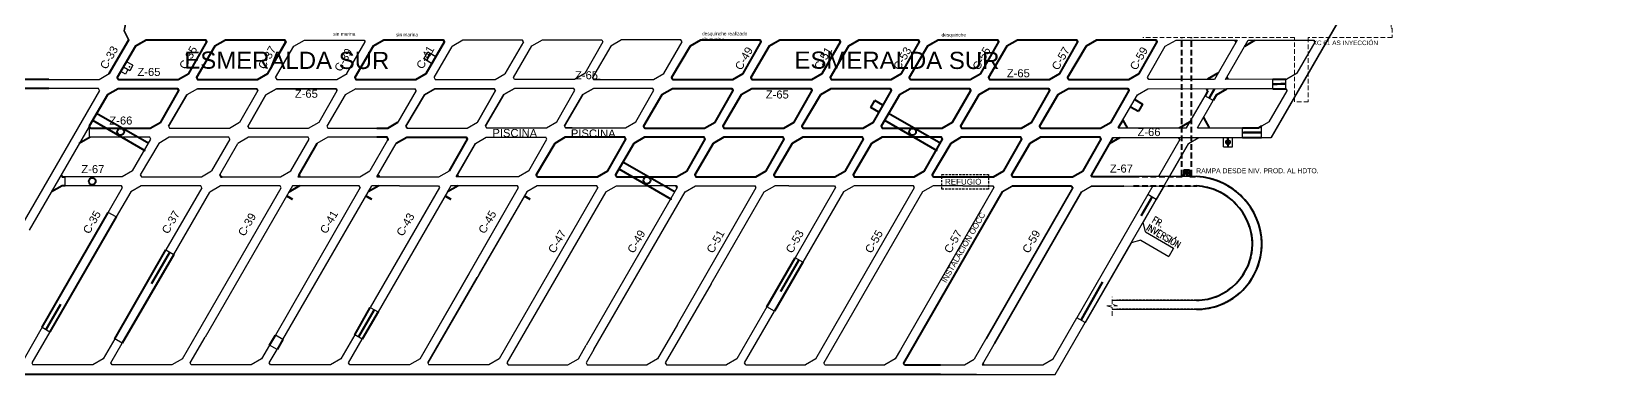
# Model space of a CAD drawing. Header units: millimetres. Extents: x -28 to 1943, y -5245 to 2752.
# Drawn here: x 841 to 1529, y -748 to -598 of the extents above; entities that cross this region are included whole.
import ezdxf
from ezdxf.enums import TextEntityAlignment as Align

# ---------------------------------------------------------------- set-up
doc = ezdxf.new("R2010")
doc.units = ezdxf.units.MM
for name, pattern in [('CONTINUA', [0]), ('DASHEDX2', [1.5, 1, -0.5]), ('HIDDEN', [0.375, 0.25, -0.125])]:
    doc.linetypes.add(name, pattern=pattern)
doc.layers.add('167', color=10, linetype='Continuous')
doc.styles.add('ARIAL', font='arial.ttf')
doc.styles.add('DG-T1-473 TO 560$0$Standard', font='arial.ttf')
doc.styles.add('DG-T1-473 TO 560$1$Standard', font='arial.ttf')
doc.styles.add('ROMANS', font='romans.shx', dxfattribs={"width": 0.8})
doc.styles.get("Standard").update_dxf_attribs({"font": 'arial.ttf'})

msp = doc.modelspace()

# ---------------------------------------------------------------- hatches: boundary and pattern name
h = msp.add_hatch(color=256)
h.dxf.hatch_style = 1
h.paths.add_polyline_path([(1365.349, -646.16), (1364.349, -646.16), (1364.348, -647.16, 0.4142136)])
h.paths.add_polyline_path([(1364.349, -646.16), (1364.349, -645.16, 0.4142136), (1363.349, -646.16)])

# ---------------------------------------------------------------- linework, layer by layer
at = {"color": 7}
for p, q in [((1426.927, -568.432), (1383.259, -644.06)), ((990.473, -604.161), (982.426, -617.857)), ((1232.96, -604.161), (1224.913, -617.857)), ((1259.555, -617.857), (1267.601, -604.161)), ((1368.295, -601.565), (1358.423, -618.668)), ((1373.142, -601.568, -0.073), (1401.929, -601.565, 513.392)), ((1394.602, -616.014), (1402.445, -602.43)), ((1401.929, -601.565, 513.392), (1401.945, -601.565)), ((1401.945, -601.565), (1402.445, -602.431)), ((1220.692, -625.409), (1212.646, -639.105)), ((1346.169, -639.861, 0.084), (1354.291, -625.82)), ((1357.927, -627.92), (1354.29, -625.82)), ((1382.333, -637.263), (1390.177, -623.677)), ((1351.033, -639.861), (1357.927, -627.92)), ((1162.367, -658.603), (1170.265, -644.752)), ((1173.775, -646.662), (1165.737, -660.353)), ((1197.008, -658.603), (1204.906, -644.752)), ((1208.416, -646.659), (1200.378, -660.353)), ((1157.805, -661.237), (1162.367, -658.603)), ((1165.737, -660.353), (1166.247, -661.237)), ((923.651, -665.237), (919.017, -667.912)), ((924.364, -665.237), (923.651, -665.237)), ((1123.538, -725.823), (1157.997, -666)), ((1156.999, -661.237), (1157.805, -661.237)), ((1157.997, -666), (1157.557, -665.237)), ((1161.516, -667.905), (1166.138, -665.237)), ((1172.299, -665.237), (1166.138, -665.237)), ((1178.705, -661.237), (1166.247, -661.237)), ((1192.638, -666), (1174.975, -696.663)), ((1138.274, -708.032), (1161.516, -667.905)), ((1196.157, -667.905), (1178.376, -698.6)), ((1332.982, -671.125), (1329.344, -669.025)), ((899.794, -693.192), (903.233, -695.184)), ((1178.376, -698.6), (1174.975, -696.663)), ((845.693, -727.076), (837.733, -740.885)), ((1301.871, -725.007), (1298.234, -722.907)), ((937.217, -747.719), (793.844, -747.719)), ((1254.357, -747.719), (1084.153, -747.719)), ((1254.357, -747.719), (1167.72, -747.719))]:
    msp.add_line(p, q, dxfattribs=at)
at = {"lineweight": 40, "ltscale": 5}
for p, q in [((875.027, -616.157), (883.556, -601.368)), ((1367.295, -601.565), (1367.795, -602.431)), ((1371.645, -604.163), (1376.145, -601.565)), ((1359.954, -616.012), (1355.45, -618.612)), ((1363.802, -617.746), (1364.302, -618.612)), ((1383.991, -618.623, 2195.224), (1389.662, -618.611, 0.3)), ((1355.526, -623.68), (1354.291, -625.82)), ((1355.526, -623.68), (1355.061, -622.874)), ((1359.376, -625.411), (1357.927, -627.92)), ((1359.377, -625.41), (1363.796, -622.859)), ((1383.991, -622.823, 2195.224), (1389.677, -622.812)), ((869.427, -633.41), (892.316, -646.625)), ((1215.837, -633.41), (1238.726, -646.625)), ((1318.305, -636.559, 1626.266), (1320.21, -639.86)), ((1343.184, -639.86), (1347.684, -637.262)), ((1353.609, -635.4), (1356.184, -639.86)), ((1370.712, -639.862, 0.495), (1377.834, -639.86)), ((1379.043, -639.162), (1377.834, -639.86)), ((1312.467, -646.669, 1460.774), (1316.986, -644.06)), ((1370.712, -644.062, 0.753), (1379.043, -644.06, 0.3)), ((1027.763, -661.235), (1027.282, -660.402)), ((1088.523, -661.237), (1093.085, -658.603)), ((1088.523, -661.237), (1093.085, -658.603)), ((1099.647, -654.658), (1122.535, -667.873)), ((1123.164, -661.237), (1127.726, -658.603)), ((1123.164, -661.237), (1127.726, -658.603)), ((854.369, -665.237), (849.747, -667.905)), ((854.369, -665.237), (849.747, -667.905)), ((855.682, -665.237), (854.369, -665.237)), ((855.682, -665.237), (854.369, -665.237)), ((1027.574, -665.237), (1022.952, -667.905)), ((1027.574, -665.237), (1022.952, -667.905)), ((1123.356, -666), (1122.916, -665.237)), ((1123.356, -666), (1122.916, -665.237)), ((1265.636, -667.777), (1222.351, -742.747)), ((1295.965, -665.309), (1269.912, -665.309)), ((845.693, -727.076), (874.614, -676.844, 4383.771)), ((845.693, -727.076), (874.614, -676.844, 4383.771)), ((878.063, -678.825, 4383.771), (849.01, -728.991)), ((877.412, -732.134, 122.389), (899.801, -693.196)), ((903.233, -695.184), (880.721, -734.044)), ((1178.376, -698.6), (1165.967, -719.987)), ((992.57, -720.361, 7687.727), (985.662, -732.241, 2187.135)), ((1222.796, -743.518), (1238.672, -743.519)), ((1238.672, -747.719), (793.844, -747.719))]:
    msp.add_line(p, q, dxfattribs=at)
for p, q in [((883.556, -601.368), (875.027, -616.157)), ((886.55, -604.161), (878.503, -617.857)), ((891.172, -601.493), (886.55, -604.161)), ((891.172, -601.493), (917.231, -601.493)), ((917.231, -601.493), (917.672, -602.256)), ((921.191, -604.161), (921.064, -604.234)), ((925.813, -601.493), (921.191, -604.161)), ((951.788, -601.493, 2192.162), (925.813, -601.493)), ((947.785, -617.857), (955.761, -604.12)), ((951.788, -601.493, 2192.162), (951.872, -601.493)), ((951.872, -601.493), (952.326, -602.278)), ((960.563, -601.493), (986.513, -601.493)), ((986.513, -601.493), (986.954, -602.256)), ((1021.154, -601.493), (1021.595, -602.256)), ((1117.638, -616.033), (1125.536, -602.182)), ((1125.536, -602.182), (1125.095, -601.419)), ((1190.272, -617.857), (1198.319, -604.161)), ((1302.242, -604.161), (1306.864, -601.493)), ((1329.149, -617.715), (1336.934, -604.21)), ((1329.149, -617.715), (1336.934, -604.21)), ((1336.934, -604.21), (1341.617, -601.565)), ((1341.617, -601.565), (1368.295, -601.565, 2409.752)), ((1369.52, -601.565, -0.124), (1369.52, -601.565, -0.124)), ((885.313, -612.521), (882.583, -610.945)), ((885.313, -612.521), (883.963, -614.859)), ((1013.866, -610.448), (1015.666, -607.331)), ((1016.021, -611.706), (1013.866, -610.448)), ((1015.666, -607.331), (1017.836, -608.598)), ((879.013, -618.741), (878.503, -617.857)), ((879.013, -618.741), (905.255, -618.716)), ((882.083, -616.315), (880.093, -615.164)), ((883.963, -614.859), (881.211, -613.27)), ((883.183, -614.409), (882.083, -616.315)), ((905.255, -618.716), (909.774, -616.107)), ((913.654, -618.741), (913.144, -617.857)), ((913.654, -618.741), (939.853, -618.741)), ((939.853, -618.741), (944.33, -616.156)), ((947.785, -617.857), (948.295, -618.741)), ((948.295, -618.741), (974.494, -618.741)), ((974.494, -618.741), (979.056, -616.107)), ((982.426, -617.857), (982.936, -618.741)), ((982.936, -618.741), (1009.135, -618.741)), ((1009.135, -618.741), (1013.697, -616.107)), ((1017.067, -617.857), (1017.577, -618.741)), ((1017.577, -618.741), (1043.85, -618.698)), ((1043.776, -618.741), (1048.096, -616.247)), ((1086.877, -618.667), (1086.367, -617.783)), ((1089.779, -618.667), (1086.877, -618.667)), ((1113.076, -618.667), (1117.638, -616.033)), ((1156.141, -618.741), (1155.693, -617.964)), ((1163.656, -618.741, 5748.403), (1156.141, -618.741)), ((1190.783, -618.741), (1190.272, -617.857)), ((1208.085, -618.741), (1190.783, -618.741)), ((1216.981, -618.741), (1208.085, -618.741)), ((1221.543, -616.107), (1216.981, -618.741)), ((1224.913, -617.857), (1225.424, -618.741)), ((1259.555, -617.857), (1260.065, -618.741)), ((1260.065, -618.741), (1264.211, -618.741)), ((1383.991, -622.823, 2195.224), (1383.991, -618.623, 2195.224)), ((1389.662, -618.611, 0.3), (1390.103, -618.612)), ((1394.607, -616.012), (1390.103, -618.612)), ((870.812, -623.464), (836.699, -682.613, 2064.73)), ((874.282, -625.409), (840.057, -684.635, 36.797)), ((878.904, -622.741), (874.282, -625.409)), ((878.904, -622.741), (904.964, -622.741)), ((904.964, -622.741), (905.404, -623.504)), ((913.545, -622.741), (908.925, -625.408)), ((913.545, -622.741), (939.605, -622.741)), ((939.605, -622.741), (940.045, -623.504)), ((943.564, -625.409), (948.186, -622.741)), ((948.186, -622.741), (974.246, -622.741)), ((978.205, -625.409), (970.159, -639.105)), ((974.246, -622.741), (974.686, -623.504)), ((982.827, -622.737), (978.205, -625.409)), ((982.827, -622.737), (1008.887, -622.741)), ((1009.327, -623.504), (1001.284, -637.439)), ((1009.327, -623.504), (1008.887, -622.741)), ((1012.846, -625.409), (1017.468, -622.741)), ((1017.468, -622.741), (1043.528, -622.741)), ((1043.968, -623.504), (1043.528, -622.741)), ((1047.586, -625.332), (1052.208, -622.663)), ((1074.1, -639.028), (1082.146, -625.332)), ((1078.708, -623.426), (1078.268, -622.663)), ((1082.146, -625.332), (1086.768, -622.663)), ((1105.37, -637.277), (1113.268, -623.426)), ((1108.723, -639.105), (1116.769, -625.413)), ((1113.268, -623.426), (1112.828, -622.663)), ((1121.391, -622.741), (1116.769, -625.413)), ((1121.391, -622.741), (1147.451, -622.744)), ((1139.993, -637.355), (1147.891, -623.504)), ((1143.364, -639.105), (1151.475, -625.375)), ((1147.891, -623.507), (1147.451, -622.744)), ((1150.3, -627.3), (1151.41, -625.409)), ((1151.41, -625.409), (1156.032, -622.741)), ((1156.032, -622.741), (1151.41, -625.413)), ((1156.032, -622.741), (1163.656, -622.741)), ((1156.032, -622.741), (1182.092, -622.744)), ((1174.634, -637.355), (1182.533, -623.504)), ((1178.005, -639.105), (1186.116, -625.375)), ((1182.533, -623.507), (1182.092, -622.744)), ((1186.051, -625.409), (1190.673, -622.741)), ((1190.673, -622.741), (1208.085, -622.741)), ((1208.085, -622.741), (1216.733, -622.741)), ((1209.275, -637.355), (1217.174, -623.504)), ((1216.733, -622.741), (1217.174, -623.504)), ((1225.314, -622.741), (1220.692, -625.409)), ((1225.314, -622.741), (1220.692, -625.413)), ((1225.314, -622.741), (1251.374, -622.744)), ((1243.916, -637.355), (1251.815, -623.504)), ((1255.333, -625.409), (1247.287, -639.105)), ((1251.815, -623.507), (1251.374, -622.744)), ((1259.955, -622.741), (1255.333, -625.409)), ((1259.955, -622.741), (1286.015, -622.741)), ((1286.456, -623.504), (1278.557, -637.355)), ((1281.928, -639.105), (1289.974, -625.409)), ((1286.456, -623.504), (1286.015, -622.741)), ((1294.596, -622.741), (1289.974, -625.413)), ((1289.974, -625.409), (1294.596, -622.741)), ((1294.596, -622.741), (1320.656, -622.744)), ((1321.097, -623.507), (1313.198, -637.355)), ((1316.381, -639.86), (1324.697, -625.436)), ((1321.097, -623.507), (1320.656, -622.744)), ((1389.677, -622.812), (1390.177, -623.678)), ((1208.13, -630.976), (1209.945, -627.867)), ((1208.13, -630.976), (1211.587, -632.994)), ((1209.945, -627.867), (1213.387, -629.877)), ((1321.724, -630.593), (1325.207, -632.604)), ((1322.628, -629.025), (1323.504, -627.453)), ((1322.628, -629.025), (1322.628, -629.025)), ((1323.522, -627.474), (1327.007, -629.487)), ((1327.007, -629.487), (1325.207, -632.604)), ((1005.31, -639.989), (1004.8, -639.105)), ((1005.31, -639.989), (1008.865, -639.989)), ((1008.865, -639.989), (1031.509, -639.989)), ((1031.509, -639.989), (1036.07, -637.355)), ((1040.05, -639.911), (1039.54, -639.028)), ((1040.05, -639.911), (1050.481, -639.911)), ((1050.481, -639.911), (1066.248, -639.911)), ((1066.248, -639.911), (1070.81, -637.277)), ((1074.61, -639.911), (1074.1, -639.028)), ((1077.511, -639.911), (1074.61, -639.911)), ((1077.511, -639.911), (1084.001, -639.911)), ((1083.908, -639.911), (1100.808, -639.911)), ((1100.808, -639.911), (1105.37, -637.277)), ((1109.233, -639.989), (1108.723, -639.105)), ((1109.233, -639.989), (1126.031, -639.988)), ((1126.031, -639.989), (1135.432, -639.989)), ((1135.432, -639.989), (1139.993, -637.355)), ((1143.874, -639.989), (1143.364, -639.105)), ((1150.31, -639.989), (1143.874, -639.989)), ((1150.31, -639.989), (1170.073, -639.989)), ((1170.073, -639.989), (1174.634, -637.355)), ((1178.515, -639.989), (1178.005, -639.105)), ((1187.906, -639.989), (1178.515, -639.989)), ((1187.906, -639.989), (1201.107, -639.989)), ((1201.107, -639.989), (1204.714, -639.989)), ((1204.714, -639.989), (1209.275, -637.355)), ((1213.156, -639.989), (1212.646, -639.105)), ((1230.402, -639.989), (1213.156, -639.989)), ((1230.402, -639.989), (1239.355, -639.989)), ((1239.355, -639.989), (1243.916, -637.355)), ((1247.797, -639.989), (1247.287, -639.105)), ((1247.797, -639.989), (1270.375, -639.99)), ((1270.375, -639.99), (1273.996, -639.989)), ((1273.996, -639.989), (1278.557, -637.355)), ((1282.438, -639.989), (1281.928, -639.105)), ((1288.874, -639.989), (1282.438, -639.989)), ((1288.209, -639.989), (1308.637, -639.989)), ((1308.637, -639.989), (1313.198, -637.355)), ((1316.362, -639.86), (1346.169, -639.861, 0.156)), ((1351.033, -639.861, 0.182), (1370.712, -639.862, 0.495)), ((1382.334, -637.262), (1379.043, -639.162)), ((965.757, -646.762), (957.434, -661.237)), ((996.78, -645.243), (989.022, -658.684)), ((992.124, -661.312), (1000.561, -646.735)), ((1000.431, -646.809), (1005.183, -644.066)), ((1005.183, -644.066), (1015.856, -644.061)), ((1015.856, -644.061), (1031.242, -644.066)), ((1031.683, -644.829), (1023.785, -658.68)), ((1031.683, -644.829), (1023.785, -658.68)), ((1026.802, -661.235), (1035.171, -646.732)), ((1027.282, -660.402), (1035.171, -646.732)), ((1031.683, -644.829), (1031.242, -644.066)), ((1035.171, -646.732), (1039.922, -643.989)), ((1039.922, -643.989), (1050.481, -643.989)), ((1050.481, -643.989), (1065.982, -643.989)), ((1058.525, -658.603), (1066.423, -644.752, 4383.34)), ((1069.861, -646.657), (1061.814, -660.353)), ((1066.423, -644.752), (1065.982, -643.989)), ((1069.861, -646.657), (1074.482, -643.989)), ((1074.482, -643.989), (1077.511, -643.989)), ((1077.511, -643.989), (1083.908, -643.989)), ((1083.908, -643.989), (1100.542, -643.989)), ((1100.983, -644.752), (1093.085, -658.603)), ((1096.455, -660.353), (1104.502, -646.657)), ((1100.983, -644.752), (1100.542, -643.989)), ((1104.502, -646.657), (1109.123, -643.989)), ((1109.123, -643.989), (1114.845, -643.988)), ((1114.845, -643.989), (1135.183, -643.989)), ((1135.624, -644.752), (1127.726, -658.603)), ((1131.096, -660.353), (1139.143, -646.657)), ((1135.624, -644.752), (1135.183, -643.989)), ((1139.134, -646.662), (1143.765, -643.989)), ((1143.765, -643.989), (1152.201, -643.989)), ((1152.201, -643.989), (1169.824, -643.989)), ((1170.265, -644.752), (1169.824, -643.989)), ((1173.775, -646.662), (1178.406, -643.989)), ((1178.406, -643.989), (1187.906, -643.989)), ((1187.906, -643.989), (1191.106, -643.989)), ((1191.106, -643.989), (1204.465, -643.989)), ((1204.906, -644.752), (1204.465, -643.989)), ((1208.416, -646.662), (1213.047, -643.989)), ((1213.047, -643.989), (1229.442, -643.988)), ((1229.442, -643.988), (1239.106, -643.989)), ((1231.649, -658.603), (1239.547, -644.752)), ((1243.066, -646.657), (1235.019, -660.353)), ((1239.547, -644.752), (1239.106, -643.989)), ((1243.057, -646.662), (1247.688, -643.989)), ((1247.688, -643.989), (1273.589, -643.988)), ((1274.221, -644.809), (1266.29, -658.603)), ((1269.66, -660.353), (1277.698, -646.659)), ((1273.589, -643.989), (1273.747, -643.989)), ((1274.221, -644.809), (1273.747, -643.989)), ((1277.698, -646.662), (1282.329, -643.989)), ((1282.329, -643.989), (1288.874, -643.989)), ((1288.209, -643.989), (1308.388, -643.989)), ((1308.829, -644.752), (1300.931, -658.603)), ((1304.575, -660.338), (1313.96, -644.06)), ((1308.829, -644.752), (1308.388, -643.989)), ((1313.945, -644.06), (1348.608, -644.061, 0.175)), ((1343.259, -644.926), (1333.896, -661.141)), ((1347.109, -646.658), (1338.735, -661.161)), ((1343.259, -644.926), (1342.759, -644.06)), ((1347.109, -646.658), (1351.609, -644.06)), ((1348.608, -644.061, 0.175), (1370.712, -644.062, 0.753)), ((1362.349, -648.16), (1362.349, -644.06)), ((1365.099, -646.16), (1363.599, -646.16)), ((1363.599, -646.16), (1365.099, -646.16)), ((1366.349, -648.16), (1366.349, -644.06)), ((1379.043, -644.06, 0.3), (1383.259, -644.06)), ((1362.349, -648.16), (1366.349, -648.16)), ((1019.223, -661.314), (1023.785, -658.68)), ((1058.525, -658.603, 0.058), (1053.963, -661.237)), ((1061.814, -660.353), (1062.324, -661.237)), ((1093.085, -658.603), (1088.523, -661.237)), ((1096.965, -661.237), (1096.455, -660.353)), ((1123.164, -661.237), (1127.726, -658.603)), ((1131.606, -661.237), (1131.096, -660.353)), ((1192.446, -661.237), (1197.008, -658.603)), ((1200.888, -661.237), (1200.378, -660.353)), ((1227.087, -661.237), (1231.649, -658.603)), ((1235.529, -661.237), (1235.019, -660.353)), ((1266.29, -658.603), (1261.728, -661.237)), ((1270.17, -661.237), (1269.66, -660.353)), ((1296.369, -661.237), (1300.931, -658.603)), ((1305.021, -661.109), (1304.575, -660.338)), ((955.135, -665.236), (916.938, -731.361, 4347.445)), ((984.796, -666.006), (947.687, -730.468, 0.026)), ((950.973, -732.366, 0.026), (989.853, -665.237)), ((1019.433, -666), (989.176, -718.395)), ((1002.028, -661.314), (1019.223, -661.314)), ((1002.029, -665.237), (1018.993, -665.237)), ((1010.938, -740.885), (1054.074, -666)), ((1019.433, -666), (1011.511, -679.739)), ((1018.993, -665.237), (1019.433, -666)), ((1024.492, -665.237), (1022.952, -667.905)), ((1027.574, -665.237), (1024.492, -665.237)), ((1053.963, -661.237, 0.067), (1026.802, -661.235, -0.002)), ((1053.634, -665.237), (1027.574, -665.237)), ((1033.491, -701.732), (1054.074, -666)), ((1088.715, -666), (1045.579, -740.885)), ((1054.074, -666), (1053.634, -665.237)), ((1062.215, -665.237), (1057.593, -667.905)), ((1067.356, -665.236), (1062.215, -665.237)), ((1062.324, -661.237), (1062.956, -661.237)), ((1088.523, -661.237), (1062.956, -661.237)), ((1088.275, -665.237), (1067.356, -665.236)), ((1123.356, -666), (1083.659, -734.93)), ((1088.715, -666), (1088.275, -665.237)), ((1092.234, -667.905), (1096.856, -665.237)), ((1096.856, -665.237), (1110.955, -665.237)), ((1096.965, -661.237), (1103.38, -661.237)), ((1123.164, -661.237), (1103.38, -661.237)), ((1122.916, -665.237), (1110.955, -665.237)), ((1123.356, -666), (1122.916, -665.237)), ((1126.866, -667.91), (1131.497, -665.237)), ((1131.497, -665.237), (1157.557, -665.237)), ((1156.999, -661.238), (1131.606, -661.237)), ((1172.299, -665.237), (1192.198, -665.237)), ((1178.705, -661.237), (1192.446, -661.237)), ((1184.143, -740.885), (1227.279, -666)), ((1192.198, -665.237), (1192.638, -666)), ((1200.779, -665.237), (1196.157, -667.905)), ((1217.021, -665.237), (1200.779, -665.237)), ((1209.054, -661.236), (1200.888, -661.237)), ((1227.087, -661.237), (1209.054, -661.236)), ((1226.839, -665.237), (1217.021, -665.237)), ((1261.92, -666), (1221.104, -736.856)), ((1265.636, -667.777), (1224.59, -738.869)), ((1227.279, -666), (1226.839, -665.237)), ((1235.42, -665.237), (1230.798, -667.905)), ((1248.307, -665.237), (1235.42, -665.237)), ((1261.731, -661.235), (1235.529, -661.237)), ((1248.307, -665.235), (1261.48, -665.237)), ((1296.411, -666.08), (1253.346, -741.048)), ((1300.28, -667.777), (1256.763, -743.532)), ((1261.48, -665.237), (1261.92, -666)), ((1269.912, -665.309), (1265.636, -667.777)), ((1295.965, -665.309), (1269.912, -665.309)), ((1296.369, -661.237), (1270.17, -661.237)), ((1296.406, -666.072), (1295.965, -665.309)), ((1300.28, -667.777), (1304.556, -665.309)), ((1304.556, -665.309), (1350.704, -665.244)), ((1350.731, -661.197), (1305.021, -661.109)), ((1331.512, -665.271), (1329.344, -669.025)), ((1336.366, -665.264), (1332.982, -671.125)), ((1022.952, -667.905), (992.57, -720.361, 7687.727)), ((1057.593, -667.905), (1014.309, -742.635)), ((1057.593, -667.905), (1036.87, -703.683)), ((1092.234, -667.905), (1048.95, -742.635)), ((1086.952, -736.831), (1126.875, -667.905)), ((1230.798, -667.905), (1187.514, -742.635)), ((1329.344, -669.025), (1298.234, -722.907)), ((1332.982, -671.125), (1327.197, -681.143)), ((1328.332, -685.378), (1327.197, -681.143)), ((1328.332, -685.378), (1340.543, -692.428)), ((1321.997, -690.149), (1301.871, -725.007)), ((1326.232, -689.015), (1321.997, -690.149)), ((1326.232, -689.015), (1338.443, -696.065)), ((1340.543, -692.428), (1338.443, -696.065)), ((1010.938, -740.885), (1032.563, -703.345)), ((1014.309, -742.635), (1035.938, -705.293)), ((1138.274, -708.032), (1118.232, -742.635)), ((1313.676, -715.269), (1350.539, -715.269)), ((989.176, -718.395, -0.4), (992.57, -720.361, -0.4)), ((1162.668, -718.082), (1149.502, -740.885)), ((1152.873, -742.635), (1165.967, -719.987)), ((1165.967, -719.987), (1162.658, -718.077)), ((1313.676, -719.202), (1350.539, -719.202)), ((849.01, -728.991), (841.104, -742.635)), ((845.693, -727.076), (849.01, -728.991)), ((1123.538, -725.823), (1114.861, -740.885)), ((1287.833, -740.919), (1298.234, -722.907)), ((1288.758, -747.718), (1301.871, -725.007)), ((877.412, -732.134, 122.389), (872.374, -740.885)), ((875.745, -742.635), (880.721, -734.044)), ((880.721, -734.044, 2192.407), (877.412, -732.134, 2192.407)), ((910.386, -742.635), (916.938, -731.361, 4347.445)), ((945.111, -734.918), (941.656, -740.885)), ((948.397, -736.816), (945.111, -734.918)), ((950.973, -732.366, 0.026), (947.687, -730.468, 0.026)), ((982.361, -730.335, 2187.135), (976.297, -740.885)), ((979.668, -742.635), (985.662, -732.241, 2187.135)), ((985.662, -732.241, 2187.135), (982.361, -730.335, 2187.135)), ((1080.22, -740.885), (1083.659, -734.93)), ((841.104, -742.635), (841.614, -743.519)), ((867.813, -743.519), (841.614, -743.519)), ((872.374, -740.885), (867.813, -743.519)), ((876.255, -743.519), (875.745, -742.635)), ((902.454, -743.519), (876.255, -743.519)), ((907.015, -740.885), (902.454, -743.519)), ((910.896, -743.519), (910.386, -742.635)), ((937.217, -743.519), (910.896, -743.519)), ((941.656, -740.885), (937.095, -743.519)), ((945.027, -742.635), (948.397, -736.816)), ((945.537, -743.519), (945.027, -742.635)), ((971.736, -743.519), (945.537, -743.519)), ((976.297, -740.885), (971.736, -743.519)), ((980.178, -743.519), (979.668, -742.635)), ((1006.377, -743.519), (980.178, -743.519)), ((1010.938, -740.885), (1006.377, -743.519)), ((1014.309, -742.635), (1014.819, -743.519)), ((1041.018, -743.519), (1014.819, -743.519)), ((1045.579, -740.885), (1041.018, -743.519)), ((1048.95, -742.635), (1049.46, -743.519)), ((1049.46, -743.519), (1075.659, -743.519)), ((1075.659, -743.519), (1080.22, -740.885)), ((1083.588, -742.64), (1084.101, -743.519)), ((1086.952, -736.831), (1083.591, -742.635)), ((1084.101, -743.519), (1110.3, -743.519)), ((1114.861, -740.885), (1110.3, -743.519)), ((1118.232, -742.635), (1118.742, -743.519)), ((1118.742, -743.519), (1144.941, -743.519)), ((1149.502, -740.885), (1144.941, -743.519)), ((1153.383, -743.519), (1152.873, -742.635)), ((1153.383, -743.519), (1179.582, -743.519)), ((1184.143, -740.885), (1179.582, -743.519)), ((1188.024, -743.518), (1187.514, -742.635)), ((1188.024, -743.518), (1214.223, -743.519)), ((1218.785, -740.885), (1214.223, -743.519)), ((1221.109, -736.859), (1218.785, -740.885)), ((1222.35, -742.748), (1224.586, -738.867)), ((1222.796, -743.518), (1222.35, -742.748)), ((1222.796, -743.518), (1249.076, -743.519)), ((1249.076, -743.519), (1253.346, -741.048)), ((1256.763, -743.532, -2699.232), (1283.333, -743.518)), ((1257.771, -743.518), (1257.269, -742.65)), ((1283.333, -743.518), (1287.833, -740.919)), ((937.217, -747.719), (1167.72, -747.719)), ((1254.358, -747.718), (1254.357, -747.719)), ((1254.358, -747.718), (1288.758, -747.718)), ((1283.719, -747.718), (1288.758, -747.718))]:
    msp.add_line(p, q)
at = {"color": 18, "true_color": 0x000000}
for p, q in [((917.672, -602.256), (909.774, -616.107)), ((917.672, -602.256), (909.774, -616.107)), ((952.326, -602.278), (944.33, -616.156)), ((952.326, -602.278), (944.33, -616.156)), ((979.004, -616.137), (986.954, -602.256)), ((979.004, -616.137), (986.954, -602.256)), ((1264.082, -602.256), (1256.184, -616.107)), ((1264.082, -602.256), (1256.184, -616.107)), ((905.404, -623.504), (897.417, -637.407)), ((940.045, -623.504), (931.956, -637.536)), ((940.045, -623.504), (931.956, -637.536)), ((866.348, -643.989), (866.348, -639.989)), ((927.787, -644.767), (919.776, -658.663)), ((927.787, -644.767), (919.776, -658.663)), ((855.682, -665.237), (855.682, -661.237)), ((915.07, -665.237), (889.01, -665.237)), ((915.528, -666.031), (899.801, -693.196)), ((915.528, -666.031), (915.07, -665.237)), ((945.056, -665.238), (924.364, -665.237)), ((945.038, -674.98), (950.191, -666.068)), ((949.711, -665.237), (945.056, -665.238)), ((950.191, -666.068), (949.711, -665.237))]:
    msp.add_line(p, q, dxfattribs=at)
at = {"color": 3, "linetype": 'HIDDEN', "lineweight": 40, "ltscale": 10}
for p, q in [((1344.229, -660.699), (1344.229, -600.403)), ((1348.429, -660.699), (1348.429, -600.403)), ((1348.429, -660.699), (1344.229, -660.699)), ((1344.996, -658.199), (1347.696, -658.198)), ((1344.996, -658.199), (1344.997, -661.199)), ((1347.696, -658.198), (1347.697, -661.198)), ((1322.997, -665.219), (1350.704, -665.244)), ((1322.999, -661.205), (1344.997, -661.199)), ((1347.697, -661.198), (1350.731, -661.197))]:
    msp.add_line(p, q, dxfattribs=at)
at = {"color": 3, "ltscale": 0.01}
msp.add_line((1013.833, -610.506), (1015.633, -607.388), dxfattribs=at)
at = {"color": 3, "linetype": 'Continuous', "lineweight": 40}
for p, q in [((848.644, -618.705), (808.1, -618.713)), ((848.644, -622.705), (808.1, -622.713)), ((1208.13, -630.976), (1209.945, -627.867)), ((1211.587, -632.994), (1208.13, -630.976)), ((1213.387, -629.877), (1209.945, -627.867)), ((1318.338, -636.429), (1316.362, -639.86)), ((1313.945, -644.06), (1304.575, -660.338)), ((1305.021, -661.109), (1322.999, -661.205))]:
    msp.add_line(p, q, dxfattribs=at)
at = {"linetype": 'Continuous', "lineweight": 40}
for p, q in [((1321.743, -630.604), (1325.207, -632.604)), ((1323.543, -627.486), (1327.007, -629.487)), ((1327.007, -629.487), (1325.207, -632.604))]:
    msp.add_line(p, q, dxfattribs=at)
at = {"color": 3}
for p, q in [((1035.171, -646.732), (1027.282, -660.402)), ((1027.282, -660.402), (1027.764, -661.237))]:
    msp.add_line(p, q, dxfattribs=at)
at = {"lineweight": 40}
for p, q in [((1304.373, -660.353), (1304.883, -661.237)), ((1304.373, -660.353), (1304.883, -661.237)), ((1304.556, -665.309), (1318.797, -665.219))]:
    msp.add_line(p, q, dxfattribs=at)
at = {"lineweight": 35}
for p, q in [((1347.096, -659.449), (1345.596, -659.449)), ((1346.346, -658.699), (1346.346, -660.199))]:
    msp.add_line(p, q, dxfattribs=at)
at = {"color": 3, "lineweight": 35}
for p, q in [((1296.411, -666.08), (1258.515, -732.049)), ((1296.411, -666.08), (1258.515, -732.049)), ((1300.28, -667.777), (1262.155, -734.145)), ((1295.965, -665.309), (1296.411, -666.08))]:
    msp.add_line(p, q, dxfattribs=at)
at = {"color": 3, "linetype": 'Continuous', "lineweight": 35}
msp.add_line((1265.636, -667.777), (1269.912, -665.309), dxfattribs=at)
at = {"linetype": 'DASHEDX2'}
for p, q in [((1350.539, -715.269), (1315.757, -715.269)), ((1350.539, -719.202), (1315.757, -719.202))]:
    msp.add_line(p, q, dxfattribs=at)
at = {"color": 252, "linetype": 'DASHEDX2', "lineweight": 15, "ltscale": 2}
msp.add_lwpolyline([(1435.696, -557.801), (1435.696, -557.801), (1435.696, -596.203), (1436.101, -596.203), (1436.101, -600.403), (1399.472, -600.403), (1399.472, -628.501), (1393.472, -628.501), (1393.472, -600.401), (1327.088, -600.402)], dxfattribs=at)
for points in [[(892.382, -586.065), (882.537, -592.216), (881.519, -597.457), (883.556, -601.368)], [(955.761, -604.12), (960.454, -601.493), (960.563, -601.493)], [(1021.595, -602.256), (1013.697, -616.107)], [(1021.595, -602.256), (1013.697, -616.107)], [(1017.067, -617.857), (1024.961, -604.257)], [(1017.067, -617.857), (1024.961, -604.257)], [(1056.217, -602.223), (1048.096, -616.247)], [(1056.217, -602.223), (1048.096, -616.247)], [(1125.095, -601.419), (1099.036, -601.419)], [(1152.129, -616.183), (1160.162, -602.261)], [(1163.678, -604.161), (1155.693, -617.964)], [(1194.8, -602.256), (1194.36, -601.493), (1168.332, -601.474), (1163.678, -604.161)], [(1221.543, -616.107), (1229.441, -602.256), (1229.001, -601.493), (1202.941, -601.493), (1198.319, -604.161)], [(1264.082, -602.256), (1263.642, -601.493), (1237.582, -601.493), (1232.96, -604.161)], [(1298.723, -602.256), (1298.283, -601.493), (1272.223, -601.493), (1267.601, -604.161)], [(1298.723, -602.256), (1290.825, -616.107)], [(1333.364, -602.256), (1332.941, -601.523), (1306.864, -601.493)], [(1363.271, -618.66), (1373.142, -601.568)], [(808.1, -618.701), (870.62, -618.701), (875.027, -616.157)], [(1225.424, -618.741), (1251.622, -618.741), (1256.184, -616.107)], [(1264.211, -618.741), (1286.263, -618.741), (1290.825, -616.107)], [(1294.706, -618.741), (1320.904, -618.741), (1325.252, -616.23)], [(1358.423, -618.668), (1329.667, -618.72), (1329.149, -617.823)], [(1383.991, -618.623), (1363.271, -618.66)], [(870.812, -623.464), (870.372, -622.701), (808.1, -622.701)], [(1004.8, -639.105), (1012.846, -625.409)], [(1004.8, -639.105), (1012.846, -625.409)], [(1043.968, -623.504), (1036.07, -637.355)], [(1043.968, -623.504), (1036.07, -637.355)], [(1039.54, -639.028), (1047.586, -625.332)], [(1039.54, -639.028), (1047.586, -625.332)], [(1078.268, -622.663), (1052.208, -622.663)], [(1112.828, -622.663), (1086.768, -622.663)], [(1251.815, -623.504), (1251.374, -622.741), (1225.314, -622.741)], [(1286.456, -623.504), (1286.015, -622.741), (1264.211, -622.741)], [(1321.073, -623.463), (1320.656, -622.741), (1294.596, -622.741)], [(1363.796, -622.859), (1329.242, -622.92), (1324.697, -625.543)], [(1383.991, -622.823), (1363.796, -622.859)], [(970.669, -639.989), (996.867, -639.989), (1001.284, -637.439)], [(1370.712, -644.059), (1370.712, -639.859)], [(972.619, -643.989), (970.559, -643.989), (965.757, -646.762)], [(996.78, -645.243), (997.06, -644.752), (996.619, -643.989), (972.619, -643.989)], [(1002.029, -665.237), (992.933, -665.237), (989.853, -665.237)], [(992.124, -661.312), (1002.028, -661.314)]]:
    msp.add_lwpolyline(points)
at = {"color": 3, "lineweight": 35}
msp.add_lwpolyline([(892.205, -586.175), (882.537, -592.216), (881.519, -597.457), (883.497, -601.254)], dxfattribs=at)
at = {"lineweight": 40, "ltscale": 5}
for points in [[(886.55, -604.161), (878.503, -617.857), (879.013, -618.741), (905.212, -618.741), (909.774, -616.107), (917.672, -602.256), (917.231, -601.493), (891.172, -601.493)], [(886.55, -604.161), (878.503, -617.857), (879.013, -618.741), (905.212, -618.741), (909.774, -616.107), (917.672, -602.256), (917.231, -601.493), (891.172, -601.493)], [(921.191, -604.161), (913.144, -617.857), (913.654, -618.741), (939.853, -618.741), (944.415, -616.107), (952.313, -602.256), (951.872, -601.493), (925.813, -601.493)], [(921.191, -604.161), (913.144, -617.857), (913.654, -618.741), (939.853, -618.741), (944.415, -616.107), (952.313, -602.256), (951.872, -601.493), (925.813, -601.493)], [(990.473, -604.161), (982.426, -617.857), (982.936, -618.741), (1009.135, -618.741), (1013.697, -616.107), (1021.595, -602.256), (1021.154, -601.493), (995.095, -601.493)], [(1129.037, -604.161), (1120.99, -617.857), (1121.5, -618.741), (1147.699, -618.741), (1152.261, -616.107), (1160.159, -602.256), (1159.718, -601.493), (1133.659, -601.493)], [(1129.037, -604.161), (1120.99, -617.857), (1121.5, -618.741), (1147.699, -618.741), (1152.261, -616.107), (1160.159, -602.256), (1159.718, -601.493), (1133.659, -601.493)], [(1163.678, -604.161), (1155.631, -617.857), (1156.141, -618.741), (1182.34, -618.741), (1186.902, -616.107), (1194.8, -602.256), (1194.36, -601.493), (1168.3, -601.493)], [(1163.678, -604.161), (1155.631, -617.857), (1156.141, -618.741), (1182.34, -618.741), (1186.902, -616.107), (1194.8, -602.256), (1194.36, -601.493), (1168.3, -601.493)], [(1198.319, -604.161), (1190.272, -617.857), (1190.783, -618.741), (1216.981, -618.741), (1221.543, -616.107), (1229.441, -602.256), (1229.001, -601.493), (1202.941, -601.493)], [(1232.96, -604.161), (1224.913, -617.857), (1225.424, -618.741), (1251.622, -618.741), (1256.184, -616.107), (1264.082, -602.256), (1263.642, -601.493), (1237.582, -601.493)], [(1232.96, -604.161), (1224.913, -617.857), (1225.424, -618.741), (1251.622, -618.741), (1256.184, -616.107), (1264.082, -602.256), (1263.642, -601.493), (1237.582, -601.493)], [(1267.601, -604.161), (1259.555, -617.857), (1260.065, -618.741), (1286.263, -618.741), (1290.825, -616.107), (1298.723, -602.256), (1298.283, -601.493), (1272.223, -601.493)], [(1267.601, -604.161), (1259.555, -617.857), (1260.065, -618.741), (1286.263, -618.741), (1290.825, -616.107), (1298.723, -602.256), (1298.283, -601.493), (1272.223, -601.493)], [(1302.242, -604.161), (1294.196, -617.857), (1294.706, -618.741), (1320.904, -618.741), (1325.466, -616.107), (1333.364, -602.256), (1332.924, -601.493), (1306.864, -601.493)], [(1302.242, -604.161), (1294.196, -617.857), (1294.706, -618.741), (1320.904, -618.741), (1325.466, -616.107), (1333.364, -602.256), (1332.924, -601.493), (1306.864, -601.493)], [(874.282, -625.409), (866.27, -639.164), (866.746, -639.989), (892.944, -639.989), (897.506, -637.355), (905.404, -623.504), (904.964, -622.741), (878.904, -622.741)], [(874.282, -625.409), (866.27, -639.164), (866.746, -639.989), (892.944, -639.989), (897.506, -637.355), (905.404, -623.504), (904.964, -622.741), (878.904, -622.741)], [(1116.769, -625.409), (1108.723, -639.105), (1109.233, -639.989), (1135.432, -639.989), (1139.993, -637.355), (1147.891, -623.504), (1147.451, -622.741), (1121.391, -622.741)], [(1116.769, -625.409), (1108.723, -639.105), (1109.233, -639.989), (1135.432, -639.989), (1139.993, -637.355), (1147.891, -623.504), (1147.451, -622.741), (1121.391, -622.741)], [(1151.41, -625.409), (1143.364, -639.105), (1143.874, -639.989), (1170.073, -639.989), (1174.634, -637.355), (1182.533, -623.504), (1182.092, -622.741), (1156.032, -622.741)], [(1151.41, -625.409), (1143.364, -639.105), (1143.874, -639.989), (1170.073, -639.989), (1174.634, -637.355), (1182.533, -623.504), (1182.092, -622.741), (1156.032, -622.741)], [(1186.051, -625.409), (1178.005, -639.105), (1178.515, -639.989), (1204.714, -639.989), (1209.275, -637.355), (1217.174, -623.504), (1216.733, -622.741), (1190.673, -622.741)], [(1186.051, -625.409), (1178.005, -639.105), (1178.515, -639.989), (1204.714, -639.989), (1209.275, -637.355), (1217.174, -623.504), (1216.733, -622.741), (1190.673, -622.741)], [(1220.692, -625.409), (1212.646, -639.105), (1213.156, -639.989), (1239.355, -639.989), (1243.916, -637.355), (1251.815, -623.504), (1251.374, -622.741), (1225.314, -622.741)], [(1220.692, -625.409), (1212.646, -639.105), (1213.156, -639.989), (1239.355, -639.989), (1243.916, -637.355), (1251.815, -623.504), (1251.374, -622.741), (1225.314, -622.741)], [(1255.333, -625.409), (1247.287, -639.105), (1247.797, -639.989), (1273.996, -639.989), (1278.557, -637.355), (1286.456, -623.504), (1286.015, -622.741), (1259.955, -622.741)], [(1255.333, -625.409), (1247.287, -639.105), (1247.797, -639.989), (1273.996, -639.989), (1278.557, -637.355), (1286.456, -623.504), (1286.015, -622.741), (1259.955, -622.741)], [(1289.974, -625.409), (1281.928, -639.105), (1282.438, -639.989), (1308.637, -639.989), (1313.198, -637.355), (1321.097, -623.504), (1320.656, -622.741), (1294.596, -622.741)], [(1069.861, -646.657), (1061.814, -660.353), (1062.324, -661.237), (1088.523, -661.237), (1093.085, -658.603), (1100.983, -644.752), (1100.542, -643.989), (1074.482, -643.989)], [(1069.861, -646.657), (1061.814, -660.353), (1062.324, -661.237), (1088.523, -661.237), (1093.085, -658.603), (1100.983, -644.752), (1100.542, -643.989), (1074.482, -643.989)], [(1104.502, -646.657), (1096.455, -660.353), (1096.965, -661.237), (1123.164, -661.237), (1127.726, -658.603), (1135.624, -644.752), (1135.183, -643.989), (1109.123, -643.989)], [(1104.502, -646.657), (1096.455, -660.353), (1096.965, -661.237), (1123.164, -661.237), (1127.726, -658.603), (1135.624, -644.752), (1135.183, -643.989), (1109.123, -643.989)], [(1139.143, -646.657), (1131.096, -660.353), (1131.606, -661.237), (1157.805, -661.237), (1162.367, -658.603), (1170.265, -644.752), (1169.824, -643.989), (1143.765, -643.989)], [(1139.143, -646.657), (1131.096, -660.353), (1131.606, -661.237), (1157.805, -661.237), (1162.367, -658.603), (1170.265, -644.752), (1169.824, -643.989), (1143.765, -643.989)], [(1173.784, -646.657), (1165.737, -660.353), (1166.247, -661.237), (1192.446, -661.237), (1197.008, -658.603), (1204.906, -644.752), (1204.465, -643.989), (1178.406, -643.989)], [(1173.784, -646.657), (1165.737, -660.353), (1166.247, -661.237), (1192.446, -661.237), (1197.008, -658.603), (1204.906, -644.752), (1204.465, -643.989), (1178.406, -643.989)], [(1208.425, -646.657), (1200.378, -660.353), (1200.888, -661.237), (1227.087, -661.237), (1231.649, -658.603), (1239.547, -644.752), (1239.106, -643.989), (1213.047, -643.989)], [(1208.425, -646.657), (1200.378, -660.353), (1200.888, -661.237), (1227.087, -661.237), (1231.649, -658.603), (1239.547, -644.752), (1239.106, -643.989), (1213.047, -643.989)], [(1243.066, -646.657), (1235.019, -660.353), (1235.529, -661.237), (1261.728, -661.237), (1266.29, -658.603), (1274.188, -644.752), (1273.747, -643.989), (1247.688, -643.989)], [(1243.066, -646.657), (1235.019, -660.353), (1235.529, -661.237), (1261.728, -661.237), (1266.29, -658.603), (1274.188, -644.752), (1273.747, -643.989), (1247.688, -643.989)], [(1277.707, -646.657), (1269.66, -660.353), (1270.17, -661.237), (1296.369, -661.237), (1300.931, -658.603), (1308.829, -644.752), (1308.388, -643.989), (1282.329, -643.989)], [(1277.707, -646.657), (1269.66, -660.353), (1270.17, -661.237), (1296.369, -661.237), (1300.931, -658.603), (1308.829, -644.752), (1308.388, -643.989), (1282.329, -643.989)]]:
    msp.add_lwpolyline(points, close=True, dxfattribs=at)
for points in [[(904.319, -601.493), (917.231, -601.493), (917.672, -602.256), (909.774, -616.107), (905.212, -618.741), (879.013, -618.741), (878.503, -617.857), (878.503, -617.857), (886.607, -604.128), (891.172, -601.493), (904.201, -601.493)], [(938.96, -601.493), (951.872, -601.493), (952.313, -602.256), (944.415, -616.107), (939.853, -618.741), (913.654, -618.741), (913.144, -617.857), (913.144, -617.857), (921.248, -604.128), (925.813, -601.493), (938.842, -601.493)], [(1008.242, -601.493), (1021.154, -601.493), (1021.595, -602.256), (1013.697, -616.107), (1009.135, -618.741), (982.936, -618.741), (982.426, -617.857), (982.426, -617.857), (990.53, -604.128), (995.095, -601.493), (1008.125, -601.493)], [(1077.623, -601.419), (1090.535, -601.419), (1090.976, -602.182), (1083.078, -616.033), (1078.516, -618.667), (1052.317, -618.667), (1051.807, -617.783), (1051.807, -617.783), (1059.911, -604.054), (1064.476, -601.419), (1077.506, -601.419)], [(1094.414, -604.087), (1086.367, -617.783), (1086.877, -618.667), (1113.076, -618.667), (1117.638, -616.033), (1125.536, -602.182), (1125.095, -601.419), (1099.036, -601.419)], [(1146.806, -601.493), (1159.718, -601.493), (1160.159, -602.256), (1152.261, -616.107), (1147.699, -618.741), (1121.5, -618.741), (1120.99, -617.857), (1120.99, -617.857), (1129.037, -604.161), (1133.659, -601.493), (1146.689, -601.493)], [(1181.447, -601.493), (1194.36, -601.493), (1194.8, -602.256), (1186.902, -616.107), (1182.34, -618.741), (1156.141, -618.741), (1155.631, -617.857), (1155.631, -617.857), (1163.735, -604.128), (1168.3, -601.493), (1181.33, -601.493)], [(1216.088, -601.493), (1229.001, -601.493), (1229.441, -602.256), (1221.543, -616.107), (1216.981, -618.741), (1190.783, -618.741), (1190.272, -617.857), (1190.272, -617.857), (1198.376, -604.128), (1202.941, -601.493), (1215.971, -601.493)], [(1250.729, -601.493), (1263.642, -601.493), (1264.082, -602.256), (1256.184, -616.107), (1251.622, -618.741), (1225.424, -618.741), (1224.913, -617.857), (1224.913, -617.857), (1233.017, -604.128), (1237.582, -601.493), (1250.612, -601.493)], [(1285.37, -601.493), (1298.283, -601.493), (1298.723, -602.256), (1290.825, -616.107), (1286.263, -618.741), (1260.065, -618.741), (1259.555, -617.857), (1259.555, -617.857), (1267.658, -604.128), (1272.223, -601.493), (1285.253, -601.493)], [(1320.011, -601.493), (1332.924, -601.493), (1333.364, -602.256), (1325.466, -616.107), (1320.904, -618.741), (1294.706, -618.741), (1294.196, -617.857), (1294.196, -617.857), (1302.299, -604.128), (1306.864, -601.493), (1319.894, -601.493)]]:
    msp.add_lwpolyline(points, close=True)
at = {"color": 7}
for points in [[(913.144, -617.857), (921.064, -604.234)], [(947.785, -617.857), (955.761, -604.12)], [(1186.902, -616.107), (1194.8, -602.256)], [(1294.706, -618.741), (1294.196, -617.857), (1302.242, -604.161)], [(900.919, -639.179), (908.925, -625.408)], [(936.632, -639.988), (962.226, -639.989), (966.788, -637.355), (974.686, -623.504), (974.246, -622.741), (948.186, -622.741), (943.564, -625.409), (935.58, -639.212)], [(935.58, -639.212), (943.536, -625.425)], [(935.58, -639.212), (936.028, -639.989), (936.632, -639.988)], [(970.159, -639.105), (970.669, -639.989)], [(923.315, -660.465), (931.276, -646.669)], [(936.632, -643.989), (935.918, -643.989), (931.276, -646.669)], [(954.47, -658.632), (962.419, -644.752), (961.978, -643.989), (936.632, -643.989)], [(923.315, -660.465), (923.76, -661.237), (924.364, -661.237)], [(957.432, -661.237), (958.401, -661.237), (984.6, -661.237), (989.022, -658.684)], [(984.796, -666.006), (984.352, -665.237), (958.292, -665.237), (955.135, -665.236)], [(903.233, -695.184), (919.017, -667.912)]]:
    msp.add_lwpolyline(points, dxfattribs=at)
msp.add_lwpolyline([(990.473, -604.161), (982.426, -617.857), (982.936, -618.741), (1009.135, -618.741), (1013.697, -616.107), (1021.595, -602.256), (1021.154, -601.493), (995.095, -601.493)], close=True, dxfattribs=at)
at = {"color": 3}
for points in [[(1014.382, -606.581), (1017.836, -608.598), (1016.021, -611.706), (1012.566, -609.689)], [(1012.846, -625.409), (1004.8, -639.105), (1005.31, -639.989), (1031.509, -639.989), (1036.07, -637.355), (1043.968, -623.504), (1043.528, -622.741), (1017.468, -622.741)], [(1047.586, -625.332), (1039.54, -639.028), (1040.05, -639.911), (1066.248, -639.911), (1070.81, -637.277), (1078.708, -623.426), (1078.268, -622.663), (1052.208, -622.663)], [(1082.146, -625.332), (1074.1, -639.028), (1074.61, -639.911), (1100.808, -639.911), (1105.37, -637.277), (1113.268, -623.426), (1112.828, -622.663), (1086.768, -622.663)]]:
    msp.add_lwpolyline(points, close=True, dxfattribs=at)
for points, elevation in [([(1121.046, -617.953), (1121.5, -618.741), (1147.713, -618.733), (1152.119, -616.189)], 2192.162), ([(1389.662, -622.812), (1389.662, -618.611)], 0.3), ([(1070.81, -637.277), (1078.708, -623.426)], 4383.34), ([(1141.63, -634.495), (1147.883, -623.489), (1147.451, -622.741), (1121.391, -622.741), (1121.391, -622.741)], 2192.162), ([(1379.043, -644.06), (1379.043, -639.162)], 0.3), ([(878.063, -678.825), (874.614, -676.844)], 4383.771)]:
    msp.add_lwpolyline(points, dxfattribs=dict(elevation=elevation))
at = {"color": 18, "true_color": 0x000000}
for points in [[(940.045, -623.504), (939.605, -622.741), (913.545, -622.741), (908.923, -625.409), (900.919, -639.179), (901.387, -639.989), (902.29, -639.989)], [(866.348, -639.989), (892.944, -639.989), (897.362, -637.438)], [(902.29, -639.989), (927.585, -639.989), (932.017, -637.43)], [(885.239, -658.603), (893.139, -644.756), (892.696, -643.989), (866.348, -643.989)], [(902.29, -643.989), (901.277, -643.989), (896.656, -646.657), (888.609, -660.353), (889.119, -661.237), (904.814, -661.236)], [(927.787, -644.767), (927.337, -643.989), (902.29, -643.989)], [(885.239, -658.603), (880.729, -661.237), (855.682, -661.237)], [(888.609, -660.353), (889.119, -661.237), (915.318, -661.237), (919.776, -658.663)], [(945.056, -661.238), (949.959, -661.237), (954.47, -658.632)], [(874.614, -676.844), (880.869, -666), (880.429, -665.237), (855.682, -665.237)], [(889.01, -665.237), (884.388, -667.905), (878.063, -678.825)], [(924.364, -661.237), (945.056, -661.238)]]:
    msp.add_lwpolyline(points, dxfattribs=at)
at = {"const_width": 1}
for points, elevation in [([(1358.419, -622.868), (1356.109, -626.87)], 0.162), ([(1383.991, -620.723), (1389.662, -620.646)], 2195.524), ([(1364.32, -644.061), (1364.349, -648.16)], 0.162), ([(1370.712, -641.959), (1379.043, -641.914)], 0.3), ([(990.94, -719.417), (984.04, -731.305)], 2187.135)]:
    msp.add_lwpolyline(points, dxfattribs=dict(at, elevation=elevation))
at = {"lineweight": 40, "ltscale": 5}
for points in [[(867.628, -636.528), (890.516, -649.743), (890.516, -649.743)], [(992.119, -639.989), (996.867, -639.989), (1001.284, -637.439)], [(1214.038, -636.528), (1236.926, -649.743), (1236.926, -649.743)], [(866.636, -643.989), (861.887, -646.686)], [(965.757, -646.762), (957.917, -660.397), (958.401, -661.237)], [(996.78, -645.243), (997.06, -644.752), (996.619, -643.989), (992.119, -643.989)], [(1023.785, -658.68), (1031.683, -644.829), (1031.242, -644.066), (1005.183, -644.066), (1000.561, -646.735)], [(1023.785, -658.68), (1031.683, -644.829), (1031.242, -644.066), (1005.183, -644.066), (1000.561, -646.735)], [(853.93, -660.346), (854.478, -661.237), (855.682, -661.237)], [(923.315, -660.465), (923.76, -661.237), (924.364, -661.237)], [(992.574, -660.534), (993.023, -661.312)], [(1097.847, -657.776), (1120.736, -670.991), (1120.736, -670.991)], [(958.292, -665.237), (953.585, -667.931)], [(992.933, -665.237), (988.311, -667.905)], [(1162.668, -718.082), (1174.975, -696.663)], [(982.361, -730.335), (989.176, -718.395)], [(945.111, -734.918), (947.687, -730.468)], [(950.973, -732.366), (948.397, -736.816)]]:
    msp.add_lwpolyline(points, dxfattribs=at)
at = {"linetype": 'DASHEDX2'}
msp.add_lwpolyline([(1239.216, -660.23), (1259.618, -660.23), (1259.618, -666.681), (1239.216, -666.681)], close=True, dxfattribs=at)
at = {"const_width": 1}
for points in [[(952.66, -669.65), (955.256, -671.153)], [(987.301, -669.649), (989.897, -671.152)], [(1021.942, -669.65), (1024.538, -671.153)], [(1056.583, -669.649), (1059.179, -671.152)], [(1331.157, -670.071), (1326.337, -678.374)], [(901.514, -694.188), (893.481, -708.026)], [(1176.675, -697.632), (1168.643, -711.469)], [(1309.488, -707.235), (1300.066, -723.964)], [(853.79, -716.97), (847.364, -728.04)]]:
    msp.add_lwpolyline(points, dxfattribs=at)
at = {"linetype": 'DASHEDX2', "lineweight": 15, "ltscale": 2}
msp.add_lwpolyline([(1313.682, -722.078), (1313.682, -718.409), (1311.353, -717.669), (1316.062, -717.667), (1313.691, -716.951), (1313.663, -713.825)], dxfattribs=at)
for points in [[(1056.217, -602.223, 0), (1055.795, -601.493, 0), (1048.7, -601.514, 2190.497), (1029.736, -601.493, 0), (1024.947, -604.257, 0)], [(907.015, -740.885, 0), (913.614, -729.452, 1086.172), (950.191, -666.068, 0)]]:
    msp.add_polyline3d(points)
at = {"lineweight": 40, "ltscale": 5}
for centre in [(879.972, -641.576), (1226.382, -641.576), (1110.191, -662.825)]:
    msp.add_circle(centre, 1.5, dxfattribs=at)
msp.add_circle((1364.349, -646.16), 1)
at = {"lineweight": 35}
msp.add_circle((1346.346, -659.449), 0.75, dxfattribs=at)
at = {"color": 3, "lineweight": 40}
msp.add_circle((867.559, -663.237), 1.5, dxfattribs=at)
at = {"color": 3, "linetype": 'HIDDEN', "lineweight": 40, "ltscale": 10}
for centre, radius, start, end in [((1349.094, -691.172), 25.978, 1.313868, 86.445895), ((1349.199, -691.128), 29.97, 1.064504, 87.071491), ((1350.539, -690.576), 28.626, 270, 0.009128), ((1350.252, -690.457), 24.813, 270.662482, 359.725567)]:
    msp.add_arc(centre, radius, start, end, dxfattribs=at)
at = {"linetype": 'CONTINUA', "lineweight": 40, "ltscale": 10}
for centre, radius, start, end in [((1349.112, -691.155), 25.959, 1.276535, 86.483228), ((1349.199, -691.128), 29.97, 1.064513, 87.071483), ((1350.252, -690.457), 24.813, 270.662551, 359.725567), ((1350.539, -690.576), 28.626, 270, 359.999999)]:
    msp.add_arc(centre, radius, start, end, dxfattribs=at)
msp.add_point((883.818, -613.217))
msp.add_point((883.818, -613.217))
at = {"layer": '167'}
msp.add_lwpolyline([(793.984, -747.719), (1288.758, -747.718), (1347.109, -646.658), (1351.609, -644.06), (1383.259, -644.06), (1805.194, 86.748), (1770.861, 87.511), (1838.66, 204.944), (1646.978, 301.627), (1521.565, 87.697), (1424.451, 87.511), (1164.8, -363.75), (913.868, -363.748), (890.119, -410.232), (793.984, -747.719)], close=True, dxfattribs=at)

# ---------------------------------------------------------------- texts
at = {"linetype": 'Continuous', "style": 'DG-T1-473 TO 560$1$Standard'}
for s, rotation, p in [('C-33', 60, (872.251, -613.707)), ('C-35', 60, (906.892, -613.707)), ('C-37', 60, (941.381, -613.707)), ('C-39', 60, (974.757, -614.733)), ('C-41', 60, (1010.572, -613.632)), ('C-49', 60, (1149.947, -614.104)), ('C-51', 60, (1184.588, -614.104)), ('C-53', 60, (1219.229, -614.104)), ('C-55', 60, (1253.87, -614.104)), ('C-57', 60, (1288.511, -614.104)), ('C-59', 60, (1322.697, -614.104)), ('PISCINA', 359.646117, (1042.605, -642.058)), ('PISCINA', 359.646117, (1076.936, -642.255)), ('C-35', 60, (864.767, -685.696)), ('C-37', 60, (899.257, -685.696)), ('C-39', 60, (932.632, -686.722)), ('C-41', 60, (968.448, -685.621)), ('C-43', 60, (1001.914, -686.722)), ('C-45', 60, (1037.73, -685.621)), ('C-47', 60, (1068.25, -694.155)), ('C-49', 60, (1102.891, -694.155)), ('C-51', 60, (1137.532, -694.155)), ('C-53', 60, (1172.173, -694.155)), ('C-55', 60, (1206.814, -694.155)), ('C-57', 60, (1241.455, -694.155)), ('C-59', 60, (1275.641, -694.155))]:
    msp.add_text(s, height=3.5, rotation=rotation, dxfattribs=at).set_placement(p, align=Align.MIDDLE_LEFT)
at = {"color": 252, "linetype": 'DASHEDX2', "lineweight": 15, "ltscale": 2, "style": 'DG-T1-473 TO 560$1$Standard'}
msp.add_text('XC 61 AS INYECCIÓN', height=2, dxfattribs=at).set_placement((1401.405, -603.683))
at = {"color": 6, "style": 'ARIAL'}
for p in [(907.839, -613.988), (1174.724, -613.988)]:
    msp.add_text('ESMERALDA SUR', height=7.5, rotation=359.902203, dxfattribs=at).set_placement(p)
at = {"linetype": 'Continuous', "style": 'DG-T1-473 TO 560$0$Standard'}
for s, p in [('Z-65', (892.374, -615.414)), ('Z-65', (1083.766, -616.855)), ('Z-65', (1272.639, -615.997)), ('Z-65', (961.219, -624.947)), ('Z-65', (1167.206, -625.274)), ('Z-66', (880.107, -636.662)), ('Z-66', (1329.797, -641.702)), ('Z-66', (1329.797, -641.702)), ('Z-67', (867.839, -657.91)), ('Z-67', (1317.725, -657.662)), ('Z-67', (1317.725, -657.662))]:
    msp.add_text(s, height=3.5, dxfattribs=at).set_placement(p, align=Align.MIDDLE_CENTER)
at = {"color": 3, "ltscale": 5, "style": 'DG-T1-473 TO 560$1$Standard'}
msp.add_text('RAMPA DESDE NIV. PROD. AL HDTO. ', height=2.15, dxfattribs=at).set_placement((1350.444, -659.703))
at = {"color": 7, "style": 'ROMANS', "width": 0.8}
for s, p in [('FR. ', (1330.852, -681.059)), ('INVERSIÓN', (1328.383, -684.395))]:
    msp.add_text(s, height=3, rotation=329.998291, dxfattribs=at).set_placement(p)
at = {"char_height": 1.5, "attachment_point": 1}
for s, insert in [('\\pxi-3,l4,t4;sin marina', (971.514, -598.038)), ('\\pxi-3,l4,t4;sin marina', (998.949, -598.364)), ('desquinche realizado\\Psin marina', (1134.297, -597.93)), ('desquinche', (1239.05, -598.42))]:
    msp.add_mtext_dynamic_manual_height_columns(s, width=60.04647, gutter_width=12.5, heights=[6.005], dxfattribs=dict(at, insert=insert))
at = {"linetype": 'DASHEDX2', "insert": (1240.584, -662.163), "char_height": 2.5, "attachment_point": 1}
msp.add_mtext_dynamic_manual_height_columns('REFUGIO', width=17.74606, gutter_width=12.5, heights=[0], dxfattribs=at)
at = {"linetype": 'DASHEDX2', "insert": (1238.815, -706.616), "char_height": 2.5, "attachment_point": 1, "rotation": 60.092808}
msp.add_mtext_dynamic_manual_height_columns('INSTALACIÓN OOCC', width=54.42052, gutter_width=12.5, heights=[0], dxfattribs=at)

doc.saveas('drawing.dxf')
